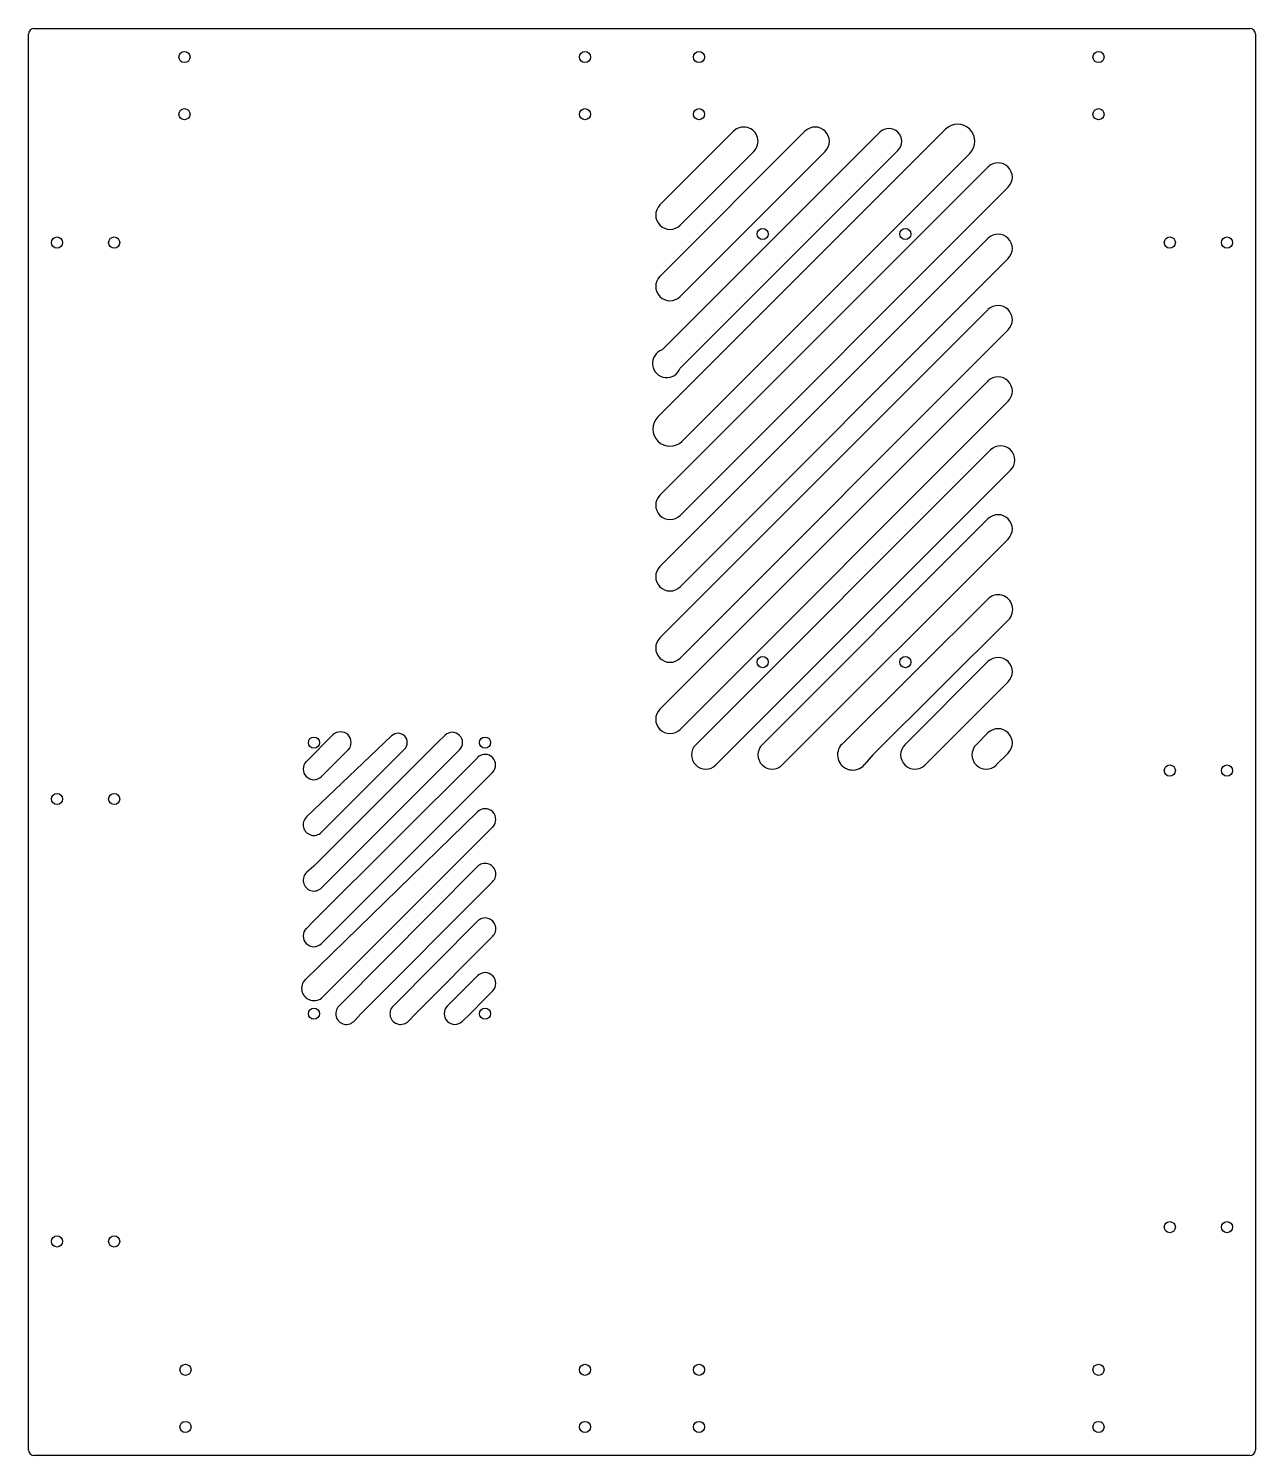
# Model space of a CAD drawing. Header units: inches. Extents: x -8.5 to 8.5, y -9.8 to 9.8.
import ezdxf

# ---------------------------------------------------------------- set-up
doc = ezdxf.new("R2010")
doc.units = ezdxf.units.IN
doc.header["$MEASUREMENT"] = 0

msp = doc.modelspace()

# ---------------------------------------------------------------- linework, layer by layer
at = {"color": 7, "linetype": 'Continuous', "lineweight": 25}
for p, q in [((-8.465, -9.764), (-8.465, 9.764)), ((-8.386, 9.843), (8.386, 9.843)), ((8.465, 9.764), (8.465, -9.764)), ((0.219, 4.484), (4.189, 8.454)), ((0.246, 6.424), (2.249, 8.427)), ((1.264, 8.427), (0.246, 7.409)), ((3.281, 8.413), (0.278, 5.409)), ((2.527, 8.148), (0.525, 6.146)), ((1.543, 8.148), (0.525, 7.13)), ((3.532, 8.162), (0.528, 5.158)), ((4.523, 8.12), (0.553, 4.15)), ((4.774, 7.932), (0.246, 3.405)), ((5.052, 7.654), (0.525, 3.126)), ((4.774, 6.948), (0.246, 2.42)), ((5.052, 6.67), (0.525, 2.142)), ((4.774, 5.964), (0.246, 1.436)), ((5.052, 5.685), (0.525, 1.158)), ((4.774, 4.98), (0.246, 0.452)), ((5.052, 4.701), (0.525, 0.174)), ((4.807, 4.029), (0.741, -0.038)), ((5.086, 3.75), (1.019, -0.316)), ((4.774, 3.078), (1.658, -0.038)), ((5.052, 2.799), (1.936, -0.316)), ((4.77, 1.972), (2.76, -0.029)), ((5.056, 1.684), (3.187, -0.177)), ((4.774, 1.109), (3.627, -0.038)), ((5.052, 0.831), (3.905, -0.316)), ((-4.266, 0.097), (-4.631, -0.269)), ((-3.455, 0.085), (-4.629, -1.034)), ((-2.821, -0.008), (-2.718, 0.094)), ((4.774, 0.125), (4.611, -0.038)), ((-2.821, -0.008), (-4.527, -1.713)), ((-3.276, -0.098), (-4.422, -1.245)), ((-2.518, -0.108), (-4.422, -2.013)), ((-4.057, -0.112), (-4.422, -0.477)), ((3.187, -0.177), (3.065, -0.316)), ((5.052, -0.153), (4.889, -0.316)), ((-2.267, -0.215), (-4.527, -2.467)), ((-2.062, -0.42), (-4.422, -2.78)), ((-2.268, -0.962), (-4.645, -3.277)), ((-2.06, -1.172), (-4.407, -3.519)), ((-4.527, -1.713), (-4.623, -1.797)), ((-2.269, -1.718), (-4.183, -3.644)), ((-2.06, -1.926), (-3.881, -3.748)), ((-4.527, -2.467), (-4.631, -2.572)), ((-2.269, -2.472), (-3.435, -3.644)), ((-2.06, -2.68), (-3.127, -3.748)), ((-2.269, -3.226), (-2.686, -3.643)), ((-2.165, -3.539), (-2.373, -3.748)), ((-2.165, -3.539), (-2.06, -3.434)), ((-3.881, -3.748), (-3.967, -3.845)), ((-3.127, -3.748), (-3.223, -3.849)), ((-2.373, -3.748), (-2.478, -3.852)), ((8.386, -9.843), (-8.386, -9.843))]:
    msp.add_line(p, q, dxfattribs=at)
for centre in [(-6.313, 9.449), (-0.787, 9.449), (0.787, 9.449), (6.299, 9.449), (-6.313, 8.661), (-0.787, 8.661), (0.787, 8.661), (6.299, 8.661), (-8.071, 6.89), (-7.283, 6.89), (1.665, 7.008), (3.634, 7.008), (7.283, 6.89), (8.071, 6.89), (1.665, 1.102), (3.634, 1.102), (-4.527, -0.008), (-2.165, -0.008), (7.283, -0.394), (8.071, -0.394), (-8.071, -0.787), (-7.283, -0.787), (-4.527, -3.748), (-2.165, -3.748), (7.283, -6.693), (8.071, -6.693), (-8.071, -6.89), (-7.283, -6.89), (-6.299, -8.661), (-0.787, -8.661), (0.787, -8.661), (6.299, -8.661), (-6.299, -9.449), (-0.787, -9.449), (0.787, -9.449), (6.299, -9.449)]:
    msp.add_circle(centre, 0.0768, dxfattribs=at)
for centre, radius, start, end in [((-8.386, 9.764), 0.0787, 90, 180), ((8.386, 9.764), 0.0787, 0, 90), ((1.404, 8.287), 0.197, 315, 135.0002), ((2.388, 8.287), 0.197, 315, 135), ((4.356, 8.287), 0.236, 315, 135), ((3.407, 8.287), 0.177, 315, 135), ((4.913, 7.793), 0.197, 315, 135), ((0.386, 7.269), 0.197, 134.9999, 314.9999), ((4.913, 6.809), 0.197, 315, 135), ((0.386, 6.285), 0.197, 135, 315), ((4.913, 5.825), 0.197, 315, 135), ((0.342, 5.223), 0.197, 109.1581, 340.8419), ((4.913, 4.84), 0.197, 315, 135), ((0.386, 4.317), 0.236, 135, 315), ((4.947, 3.889), 0.197, 315, 135), ((0.386, 3.266), 0.197, 135, 315), ((4.913, 2.939), 0.197, 315, 135), ((0.386, 2.281), 0.197, 135, 315), ((4.913, 1.828), 0.203, 314.8717, 134.8717), ((0.386, 1.297), 0.197, 135, 315), ((4.913, 0.97), 0.197, 315, 135), ((0.386, 0.313), 0.197, 135, 315), ((-4.161, -0.008), 0.148, 315, 135), ((-3.366, -0.008), 0.128, 315, 133.6378), ((-2.618, -0.008), 0.142, 315, 134.43), ((4.913, -0.014), 0.197, 315, 135), ((-2.165, -0.317), 0.145, 315, 135), ((0.88, -0.177), 0.197, 135, 315), ((1.797, -0.177), 0.197, 135, 315), ((2.908, -0.177), 0.21, 134.8717, 318.6794), ((3.766, -0.177), 0.197, 135, 315), ((4.75, -0.177), 0.197, 135, 314.997), ((-4.527, -0.373), 0.148, 135, 315), ((-2.165, -1.068), 0.148, 315, 134.2255), ((-4.527, -1.141), 0.148, 133.6378, 315), ((-2.165, -1.822), 0.148, 315.0042, 135.182), ((-4.527, -1.908), 0.148, 130.8435, 315), ((-2.165, -2.576), 0.148, 315.0042, 135.1506), ((-4.527, -2.676), 0.148, 135, 315), ((-4.527, -3.398), 0.17, 134.2255, 315), ((-2.165, -3.33), 0.148, 315.0294, 135), ((-4.078, -3.748), 0.148, 135.182, 318.6115), ((-3.33, -3.748), 0.148, 135.1506, 316.6636), ((-2.582, -3.748), 0.148, 135, 314.9706), ((-8.386, -9.764), 0.0787, 180, 270), ((8.386, -9.764), 0.0787, 270, 360)]:
    msp.add_arc(centre, radius, start, end, dxfattribs=at)

doc.saveas('drawing.dxf')
